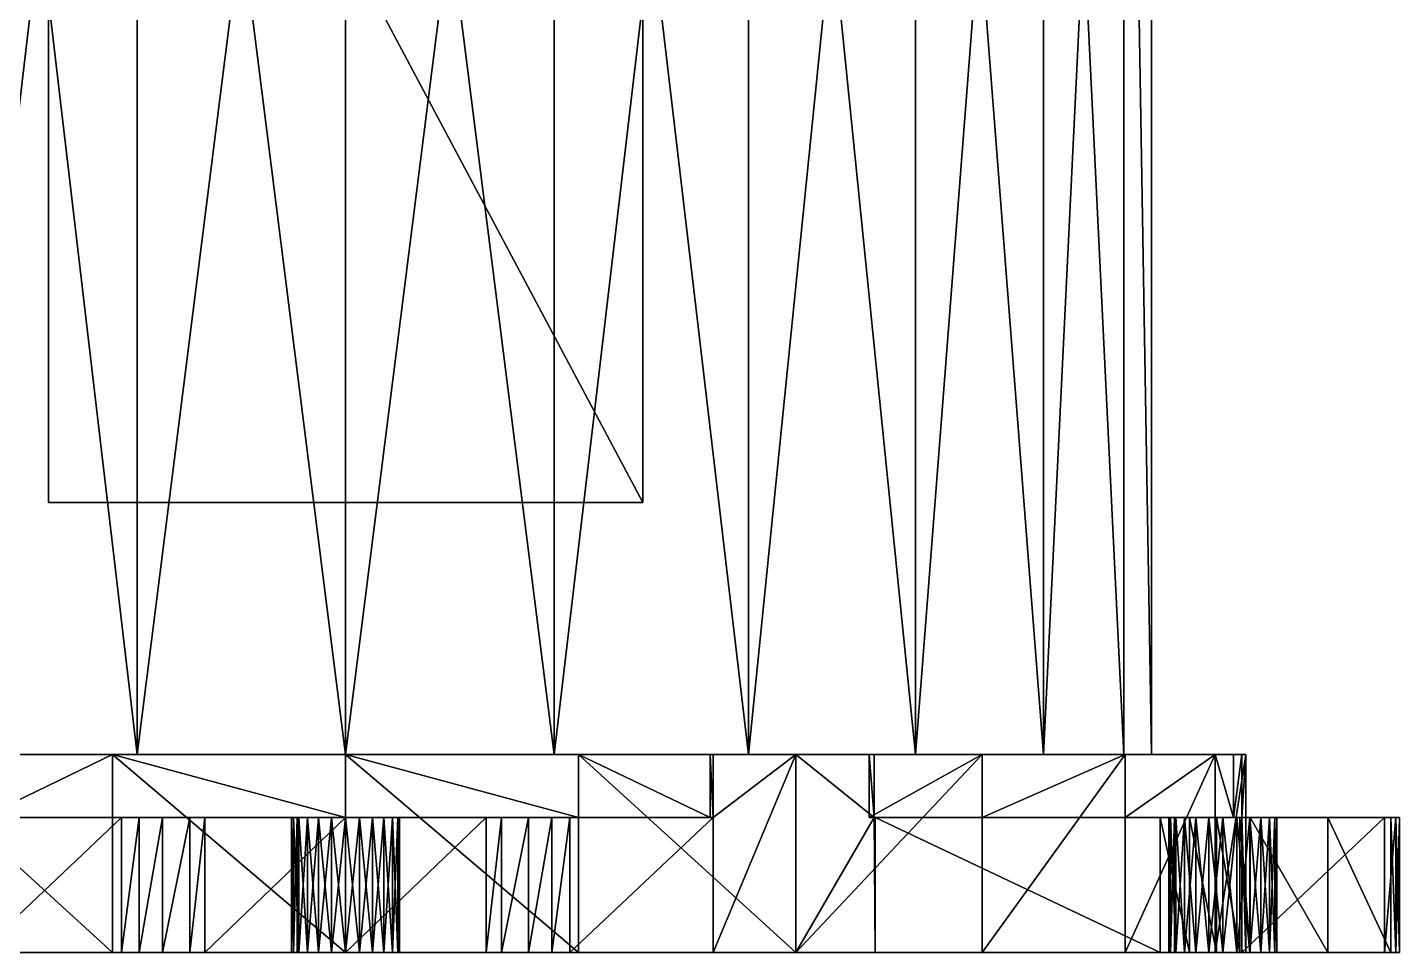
# Model space of a CAD drawing. Header units: metres. Extents: x -0.234 to 0.234, y 0 to 0.411.
# Drawn here: x -0.0707 to 0.2341, y 0 to 0.2055 of the extents above; entities that cross this region are included whole.
import ezdxf

# ---------------------------------------------------------------- set-up
doc = ezdxf.new("R2010")
doc.units = ezdxf.units.M

msp = doc.modelspace()

# ---------------------------------------------------------------- linework, layer by layer
at = {"layer": 'default', "color": 251}
for points in [[(-0.089496, 0.044004, 0.155016), (-0.046332, 0.044004, 0.172896), (-0.046332, 0.411, 0.172896), (-0.089496, 0.044004, 0.155016)], [(-0.089496, 0.044004, 0.155016), (-0.046332, 0.411, 0.172896), (-0.089496, 0.411, 0.155016), (-0.089496, 0.044004, 0.155016)], [(-0.089496, 0.411, -0.155016), (-0.046332, 0.411, -0.172896), (-0.046332, 0.044004, -0.172896), (-0.089496, 0.411, -0.155016)], [(-0.089496, 0.411, -0.155016), (-0.046332, 0.044004, -0.172896), (-0.089496, 0.044004, -0.155016), (-0.089496, 0.411, -0.155016)], [(-0.046332, 0.411, -0.172896), (0, 0.411, -0.179004), (0, 0.044004, -0.179004), (-0.046332, 0.411, -0.172896)], [(-0.046332, 0.411, -0.172896), (0, 0.044004, -0.179004), (-0.046332, 0.044004, -0.172896), (-0.046332, 0.411, -0.172896)], [(-0.046332, 0.044004, 0.172896), (0, 0.044004, 0.179004), (0, 0.411, 0.179004), (-0.046332, 0.044004, 0.172896)], [(-0.046332, 0.044004, 0.172896), (0, 0.411, 0.179004), (-0.046332, 0.411, 0.172896), (-0.046332, 0.044004, 0.172896)], [(0, 0.411, 0.179004), (0, 0.044004, 0.179004), (0.046332, 0.044004, 0.172896), (0, 0.411, 0.179004)], [(0, 0.411, 0.179004), (0.046332, 0.044004, 0.172896), (0.046332, 0.411, 0.172896), (0, 0.411, 0.179004)], [(0, 0.044004, -0.179004), (0, 0.411, -0.179004), (0.046332, 0.411, -0.172896), (0, 0.044004, -0.179004)], [(0, 0.044004, -0.179004), (0.046332, 0.411, -0.172896), (0.046332, 0.044004, -0.172896), (0, 0.044004, -0.179004)], [(0.046332, 0.411, 0.172896), (0.046332, 0.044004, 0.172896), (0.089496, 0.044004, 0.155016), (0.046332, 0.411, 0.172896)], [(0.046332, 0.411, 0.172896), (0.089496, 0.044004, 0.155016), (0.089496, 0.411, 0.155016), (0.046332, 0.411, 0.172896)], [(0.046332, 0.044004, -0.172896), (0.046332, 0.411, -0.172896), (0.089496, 0.411, -0.155016), (0.046332, 0.044004, -0.172896)], [(0.046332, 0.044004, -0.172896), (0.089496, 0.411, -0.155016), (0.089496, 0.044004, -0.155016), (0.046332, 0.044004, -0.172896)], [(0.089496, 0.411, 0.155016), (0.089496, 0.044004, 0.155016), (0.126576, 0.044004, 0.126576), (0.089496, 0.411, 0.155016)], [(0.089496, 0.411, 0.155016), (0.126576, 0.044004, 0.126576), (0.126576, 0.411, 0.126576), (0.089496, 0.411, 0.155016)], [(0.089496, 0.044004, -0.155016), (0.089496, 0.411, -0.155016), (0.126576, 0.411, -0.126576), (0.089496, 0.044004, -0.155016)], [(0.089496, 0.044004, -0.155016), (0.126576, 0.411, -0.126576), (0.126576, 0.044004, -0.126576), (0.089496, 0.044004, -0.155016)], [(0.126576, 0.044004, -0.126576), (0.126576, 0.411, -0.126576), (0.155016, 0.411, -0.089496), (0.126576, 0.044004, -0.126576)], [(0.126576, 0.044004, -0.126576), (0.155016, 0.411, -0.089496), (0.155016, 0.044004, -0.089496), (0.126576, 0.044004, -0.126576)], [(0.126576, 0.411, 0.126576), (0.126576, 0.044004, 0.126576), (0.155016, 0.044004, 0.089496), (0.126576, 0.411, 0.126576)], [(0.126576, 0.411, 0.126576), (0.155016, 0.044004, 0.089496), (0.155016, 0.411, 0.089496), (0.126576, 0.411, 0.126576)], [(0.155016, 0.044004, -0.089496), (0.155016, 0.411, -0.089496), (0.172896, 0.411, -0.046332), (0.155016, 0.044004, -0.089496)], [(0.155016, 0.044004, -0.089496), (0.172896, 0.411, -0.046332), (0.172896, 0.044004, -0.046332), (0.155016, 0.044004, -0.089496)], [(0.155016, 0.411, 0.089496), (0.155016, 0.044004, 0.089496), (0.172896, 0.044004, 0.046332), (0.155016, 0.411, 0.089496)], [(0.155016, 0.411, 0.089496), (0.172896, 0.044004, 0.046332), (0.172896, 0.411, 0.046332), (0.155016, 0.411, 0.089496)], [(0.172896, 0.411, -0.046332), (0.179004, 0.411), (0.179004, 0.044004), (0.172896, 0.411, -0.046332)], [(0.172896, 0.411, -0.046332), (0.179004, 0.044004), (0.172896, 0.044004, -0.046332), (0.172896, 0.411, -0.046332)], [(0.172896, 0.411, 0.046332), (0.172896, 0.044004, 0.046332), (0.179004, 0.044004), (0.172896, 0.411, 0.046332)], [(0.172896, 0.411, 0.046332), (0.179004, 0.044004), (0.179004, 0.411), (0.172896, 0.411, 0.046332)], [(0.066, 0.099996, -0.255996), (-0.066, 0.099996, -0.255996), (-0.066, 0.348, -0.255996), (0.066, 0.099996, -0.255996)], [(0.066, 0.099996, -0.255996), (-0.066, 0.348, -0.255996), (0.066, 0.348, -0.255996), (0.066, 0.099996, -0.255996)], [(-0.066, 0.348, -0.126), (-0.066, 0.099996, -0.126), (0.066, 0.099996, -0.126), (-0.066, 0.348, -0.126)], [(-0.066, 0.348, -0.126), (0.066, 0.099996, -0.126), (0.066, 0.348, -0.126), (-0.066, 0.348, -0.126)], [(-0.066, 0.099996, -0.126), (-0.066, 0.348, -0.126), (-0.066, 0.348, -0.255996), (-0.066, 0.099996, -0.126)], [(-0.066, 0.099996, -0.126), (-0.066, 0.348, -0.255996), (-0.066, 0.099996, -0.255996), (-0.066, 0.099996, -0.126)], [(0.066, 0.099996, -0.126), (0.066, 0.099996, -0.255996), (0.066, 0.348, -0.255996), (0.066, 0.099996, -0.126)], [(0.066, 0.099996, -0.126), (0.066, 0.348, -0.255996), (0.066, 0.348, -0.126), (0.066, 0.099996, -0.126)], [(0.066, 0.099996, -0.126), (-0.066, 0.099996, -0.126), (-0.066, 0.099996, -0.255996), (0.066, 0.099996, -0.126)], [(0.066, 0.099996, -0.126), (-0.066, 0.099996, -0.255996), (0.066, 0.099996, -0.255996), (0.066, 0.099996, -0.126)], [(0.172896, 0.044004, 0.046332), (-0.172896, 0.044004, 0.046332), (-0.179004, 0.044004), (0.172896, 0.044004, 0.046332)], [(0.172896, 0.044004, 0.046332), (-0.179004, 0.044004), (-0.172896, 0.044004, -0.046332), (0.172896, 0.044004, 0.046332)], [(0.172896, 0.044004, 0.046332), (-0.155016, 0.044004, 0.089496), (-0.172896, 0.044004, 0.046332), (0.172896, 0.044004, 0.046332)], [(0.172896, 0.044004, 0.046332), (-0.172896, 0.044004, -0.046332), (-0.155016, 0.044004, -0.089496), (0.172896, 0.044004, 0.046332)], [(0.172896, 0.044004, 0.046332), (-0.126576, 0.044004, 0.126576), (-0.155016, 0.044004, 0.089496), (0.172896, 0.044004, 0.046332)], [(0.172896, 0.044004, 0.046332), (-0.155016, 0.044004, -0.089496), (-0.126576, 0.044004, -0.126576), (0.172896, 0.044004, 0.046332)], [(0.172896, 0.044004, 0.046332), (-0.089496, 0.044004, 0.155016), (-0.126576, 0.044004, 0.126576), (0.172896, 0.044004, 0.046332)], [(0.172896, 0.044004, 0.046332), (-0.126576, 0.044004, -0.126576), (-0.089496, 0.044004, -0.155016), (0.172896, 0.044004, 0.046332)], [(0.172896, 0.044004, 0.046332), (-0.046332, 0.044004, 0.172896), (-0.089496, 0.044004, 0.155016), (0.172896, 0.044004, 0.046332)], [(0.172896, 0.044004, 0.046332), (-0.089496, 0.044004, -0.155016), (-0.046332, 0.044004, -0.172896), (0.172896, 0.044004, 0.046332)], [(0.172896, 0.044004, 0.046332), (0, 0.044004, 0.179004), (-0.046332, 0.044004, 0.172896), (0.172896, 0.044004, 0.046332)], [(0.172896, 0.044004, 0.046332), (-0.046332, 0.044004, -0.172896), (0, 0.044004, -0.179004), (0.172896, 0.044004, 0.046332)], [(0.172896, 0.044004, 0.046332), (0.046332, 0.044004, 0.172896), (0, 0.044004, 0.179004), (0.172896, 0.044004, 0.046332)], [(0.172896, 0.044004, 0.046332), (0, 0.044004, -0.179004), (0.046332, 0.044004, -0.172896), (0.172896, 0.044004, 0.046332)], [(0.172896, 0.044004, 0.046332), (0.089496, 0.044004, 0.155016), (0.046332, 0.044004, 0.172896), (0.172896, 0.044004, 0.046332)], [(0.172896, 0.044004, 0.046332), (0.046332, 0.044004, -0.172896), (0.089496, 0.044004, -0.155016), (0.172896, 0.044004, 0.046332)], [(0.172896, 0.044004, 0.046332), (0.126576, 0.044004, 0.126576), (0.089496, 0.044004, 0.155016), (0.172896, 0.044004, 0.046332)], [(0.172896, 0.044004, 0.046332), (0.089496, 0.044004, -0.155016), (0.126576, 0.044004, -0.126576), (0.172896, 0.044004, 0.046332)], [(0.172896, 0.044004, 0.046332), (0.155016, 0.044004, 0.089496), (0.126576, 0.044004, 0.126576), (0.172896, 0.044004, 0.046332)], [(0.172896, 0.044004, 0.046332), (0.126576, 0.044004, -0.126576), (0.155016, 0.044004, -0.089496), (0.172896, 0.044004, 0.046332)], [(0.172896, 0.044004, 0.046332), (0.155016, 0.044004, -0.089496), (0.172896, 0.044004, -0.046332), (0.172896, 0.044004, 0.046332)], [(0.172896, 0.044004, 0.046332), (0.172896, 0.044004, -0.046332), (0.179004, 0.044004), (0.172896, 0.044004, 0.046332)]]:
    msp.add_3dface(points, dxfattribs=at)
at = {"layer": 'default', "color": 30}
for points in [[(0.19728, 0.044004, -0.020688), (-0.099996, 0.044004, -0.173208), (-0.117648, 0.044004, -0.162), (0.19728, 0.044004, -0.020688)], [(0.19728, 0.044004, -0.020688), (-0.117648, 0.044004, -0.162), (-0.116556, 0.044004, -0.1605), (0.19728, 0.044004, -0.020688)], [(0.19728, 0.044004, -0.020688), (-0.116556, 0.044004, -0.1605), (-0.080724, 0.044004, 0.181188), (0.19728, 0.044004, -0.020688)], [(-0.099996, 0.044004, -0.173208), (-0.051768, 0.044004, -0.193188), (-0.051768, 0, -0.193188), (-0.099996, 0.044004, -0.173208)], [(-0.099996, 0.044004, -0.173208), (-0.051768, 0, -0.193188), (-0.099996, 0, -0.173208), (-0.099996, 0.044004, -0.173208)], [(0.19728, 0.044004, -0.020688), (-0.051768, 0.044004, -0.193188), (-0.099996, 0.044004, -0.173208), (0.19728, 0.044004, -0.020688)], [(-0.051768, 0.044004, 0.193188), (-0.080724, 0.044004, 0.181188), (-0.080724, 0.03, 0.181188), (-0.051768, 0.044004, 0.193188)], [(-0.051768, 0.044004, 0.193188), (-0.080724, 0.03, 0.181188), (-0.051768, 0.03, 0.193188), (-0.051768, 0.044004, 0.193188)], [(-0.080724, 0.044004, 0.181188), (-0.051768, 0.044004, 0.193188), (0, 0.044004, 0.200004), (-0.080724, 0.044004, 0.181188)], [(-0.080724, 0.044004, 0.181188), (0, 0.044004, 0.200004), (0.051768, 0.044004, 0.193188), (-0.080724, 0.044004, 0.181188)], [(-0.080724, 0.044004, 0.181188), (0.051768, 0.044004, 0.193188), (0.080988, 0.044004, 0.18108), (-0.080724, 0.044004, 0.181188)], [(-0.080724, 0.044004, 0.181188), (0.080988, 0.044004, 0.18108), (0.14142, 0.044004, 0.14142), (-0.080724, 0.044004, 0.181188)], [(-0.080724, 0.044004, 0.181188), (0.14142, 0.044004, 0.14142), (0.173208, 0.044004, 0.099996), (-0.080724, 0.044004, 0.181188)], [(-0.080724, 0.044004, 0.181188), (0.173208, 0.044004, 0.099996), (0.193188, 0.044004, 0.051768), (-0.080724, 0.044004, 0.181188)], [(-0.080724, 0.044004, 0.181188), (0.193188, 0.044004, 0.051768), (0.200004, 0.044004), (-0.080724, 0.044004, 0.181188)], [(-0.080724, 0.044004, 0.181188), (0.200004, 0.044004), (0.199116, 0.044004, -0.02088), (-0.080724, 0.044004, 0.181188)], [(-0.080724, 0.044004, 0.181188), (0.199116, 0.044004, -0.02088), (0.19728, 0.044004, -0.020688), (-0.080724, 0.044004, 0.181188)], [(-0.051768, 0.044004, -0.193188), (0, 0.044004, -0.200004), (0, 0, -0.200004), (-0.051768, 0.044004, -0.193188)], [(-0.051768, 0.044004, -0.193188), (0, 0, -0.200004), (-0.051768, 0, -0.193188), (-0.051768, 0.044004, -0.193188)], [(0, 0.03, 0.200004), (0, 0.044004, 0.200004), (-0.051768, 0.044004, 0.193188), (0, 0.03, 0.200004)], [(0, 0.03, 0.200004), (-0.051768, 0.044004, 0.193188), (-0.051768, 0.03, 0.193188), (0, 0.03, 0.200004)], [(0.19728, 0.044004, -0.020688), (0, 0.044004, -0.200004), (-0.051768, 0.044004, -0.193188), (0.19728, 0.044004, -0.020688)], [(0, 0.044004, -0.200004), (0.051768, 0.044004, -0.193188), (0.051768, 0, -0.193188), (0, 0.044004, -0.200004)], [(0, 0.044004, -0.200004), (0.051768, 0, -0.193188), (0, 0, -0.200004), (0, 0.044004, -0.200004)], [(0.051768, 0.03, 0.193188), (0.051768, 0.044004, 0.193188), (0, 0.044004, 0.200004), (0.051768, 0.03, 0.193188)], [(0.051768, 0.03, 0.193188), (0, 0.044004, 0.200004), (0, 0.03, 0.200004), (0.051768, 0.03, 0.193188)], [(0.19728, 0.044004, -0.020688), (0.051768, 0.044004, -0.193188), (0, 0.044004, -0.200004), (0.19728, 0.044004, -0.020688)], [(0.051768, 0.044004, -0.193188), (0.099996, 0.044004, -0.173208), (0.099996, 0, -0.173208), (0.051768, 0.044004, -0.193188)], [(0.051768, 0.044004, -0.193188), (0.099996, 0, -0.173208), (0.051768, 0, -0.193188), (0.051768, 0.044004, -0.193188)], [(0.080988, 0.03, 0.18108), (0.080988, 0.044004, 0.18108), (0.051768, 0.044004, 0.193188), (0.080988, 0.03, 0.18108)], [(0.080988, 0.03, 0.18108), (0.051768, 0.044004, 0.193188), (0.051768, 0.03, 0.193188), (0.080988, 0.03, 0.18108)], [(0.116328, 0.044004, -0.16068), (0.099996, 0.044004, -0.173208), (0.051768, 0.044004, -0.193188), (0.116328, 0.044004, -0.16068)], [(0.19728, 0.044004, -0.020688), (0.116328, 0.044004, -0.16068), (0.051768, 0.044004, -0.193188), (0.19728, 0.044004, -0.020688)], [(0.081648, 0.03, 0.182568), (0.081648, 0.044004, 0.182568), (0.080988, 0.044004, 0.18108), (0.081648, 0.03, 0.182568)], [(0.081648, 0.03, 0.182568), (0.080988, 0.044004, 0.18108), (0.080988, 0.03, 0.18108), (0.081648, 0.03, 0.182568)], [(0.080988, 0.044004, 0.18108), (0.081648, 0.044004, 0.182568), (0.099996, 0.044004, 0.173208), (0.080988, 0.044004, 0.18108)], [(0.080988, 0.044004, 0.18108), (0.099996, 0.044004, 0.173208), (0.14142, 0.044004, 0.14142), (0.080988, 0.044004, 0.18108)], [(0.099996, 0.044004, 0.173208), (0.081648, 0.044004, 0.182568), (0.081648, 0.03, 0.182568), (0.099996, 0.044004, 0.173208)], [(0.099996, 0.044004, 0.173208), (0.081648, 0.03, 0.182568), (0.081648, 0, 0.182568), (0.099996, 0.044004, 0.173208)], [(0.099996, 0.044004, 0.173208), (0.081648, 0, 0.182568), (0.099996, 0, 0.173208), (0.099996, 0.044004, 0.173208)], [(0.099996, 0.044004, -0.173208), (0.117396, 0.044004, -0.162156), (0.117396, 0.03, -0.162156), (0.099996, 0.044004, -0.173208)], [(0.099996, 0, -0.173208), (0.099996, 0.044004, -0.173208), (0.117396, 0.03, -0.162156), (0.099996, 0, -0.173208)], [(0.14142, 0.044004, 0.14142), (0.099996, 0.044004, 0.173208), (0.099996, 0, 0.173208), (0.14142, 0.044004, 0.14142)], [(0.14142, 0.044004, 0.14142), (0.099996, 0, 0.173208), (0.14142, 0, 0.14142), (0.14142, 0.044004, 0.14142)], [(0.116328, 0.044004, -0.16068), (0.117396, 0.044004, -0.162156), (0.099996, 0.044004, -0.173208), (0.116328, 0.044004, -0.16068)], [(0.116328, 0.03, -0.16068), (0.116328, 0.044004, -0.16068), (0.14142, 0.044004, -0.14142), (0.116328, 0.03, -0.16068)], [(0.116328, 0.03, -0.16068), (0.14142, 0.044004, -0.14142), (0.14142, 0.03, -0.14142), (0.116328, 0.03, -0.16068)], [(0.117396, 0.03, -0.162156), (0.117396, 0.044004, -0.162156), (0.116328, 0.044004, -0.16068), (0.117396, 0.03, -0.162156)], [(0.117396, 0.03, -0.162156), (0.116328, 0.044004, -0.16068), (0.116328, 0.03, -0.16068), (0.117396, 0.03, -0.162156)], [(0.19728, 0.044004, -0.020688), (0.14142, 0.044004, -0.14142), (0.116328, 0.044004, -0.16068), (0.19728, 0.044004, -0.020688)], [(0.173208, 0.044004, 0.099996), (0.14142, 0.044004, 0.14142), (0.14142, 0, 0.14142), (0.173208, 0.044004, 0.099996)], [(0.173208, 0.044004, 0.099996), (0.14142, 0, 0.14142), (0.173208, 0, 0.099996), (0.173208, 0.044004, 0.099996)], [(0.14142, 0.03, -0.14142), (0.14142, 0.044004, -0.14142), (0.173208, 0.044004, -0.099996), (0.14142, 0.03, -0.14142)], [(0.14142, 0.03, -0.14142), (0.173208, 0.044004, -0.099996), (0.173208, 0.03, -0.099996), (0.14142, 0.03, -0.14142)], [(0.19728, 0.044004, -0.020688), (0.173208, 0.044004, -0.099996), (0.14142, 0.044004, -0.14142), (0.19728, 0.044004, -0.020688)], [(0.193188, 0.044004, 0.051768), (0.173208, 0.044004, 0.099996), (0.173208, 0, 0.099996), (0.193188, 0.044004, 0.051768)], [(0.193188, 0.044004, 0.051768), (0.173208, 0, 0.099996), (0.193188, 0, 0.051768), (0.193188, 0.044004, 0.051768)], [(0.173208, 0.03, -0.099996), (0.173208, 0.044004, -0.099996), (0.193188, 0.044004, -0.051768), (0.173208, 0.03, -0.099996)], [(0.173208, 0.03, -0.099996), (0.193188, 0.044004, -0.051768), (0.193188, 0.03, -0.051768), (0.173208, 0.03, -0.099996)], [(0.19728, 0.044004, -0.020688), (0.193188, 0.044004, -0.051768), (0.173208, 0.044004, -0.099996), (0.19728, 0.044004, -0.020688)], [(0.200004, 0.044004), (0.193188, 0.044004, 0.051768), (0.193188, 0, 0.051768), (0.200004, 0.044004)], [(0.200004, 0.044004), (0.193188, 0, 0.051768), (0.200004, 0), (0.200004, 0.044004)], [(0.193188, 0.044004, -0.051768), (0.19728, 0.044004, -0.020688), (0.19728, 0.03, -0.020688), (0.193188, 0.044004, -0.051768)], [(0.193188, 0.044004, -0.051768), (0.19728, 0.03, -0.020688), (0.193188, 0.03, -0.051768), (0.193188, 0.044004, -0.051768)], [(0.199116, 0.044004, -0.02088), (0.199116, 0.03, -0.02088), (0.19728, 0.03, -0.020688), (0.199116, 0.044004, -0.02088)], [(0.199116, 0.044004, -0.02088), (0.19728, 0.03, -0.020688), (0.19728, 0.044004, -0.020688), (0.199116, 0.044004, -0.02088)], [(0.199116, 0.03, -0.02088), (0.199116, 0.044004, -0.02088), (0.200004, 0.044004), (0.199116, 0.03, -0.02088)], [(0.199116, 0.03, -0.02088), (0.200004, 0.044004), (0.200004, 0), (0.199116, 0.03, -0.02088)], [(-0.0498, 0.03, 0.237744), (-0.08148, 0.03, 0.18288), (-0.08148, 0, 0.18288), (-0.0498, 0.03, 0.237744)], [(-0.0498, 0.03, 0.237744), (-0.08148, 0, 0.18288), (-0.0498, 0, 0.237744), (-0.0498, 0.03, 0.237744)], [(-0.051768, 0.03, 0.193188), (-0.080724, 0.03, 0.181188), (-0.08148, 0.03, 0.18288), (-0.051768, 0.03, 0.193188)], [(-0.051768, 0.03, 0.193188), (-0.08148, 0.03, 0.18288), (-0.0498, 0.03, 0.237744), (-0.051768, 0.03, 0.193188)], [(0, 0.03, 0.200004), (-0.051768, 0.03, 0.193188), (-0.0498, 0.03, 0.237744), (0, 0.03, 0.200004)], [(-0.045828, 0.03, 0.242928), (-0.0498, 0.03, 0.237744), (-0.0498, 0, 0.237744), (-0.045828, 0.03, 0.242928)], [(-0.045828, 0.03, 0.242928), (-0.0498, 0, 0.237744), (-0.045828, 0, 0.242928), (-0.045828, 0.03, 0.242928)], [(-0.0498, 0.03, 0.237744), (-0.045828, 0.03, 0.242928), (-0.040644, 0.03, 0.2469), (-0.0498, 0.03, 0.237744)], [(-0.0498, 0.03, 0.237744), (-0.040644, 0.03, 0.2469), (-0.03462, 0.03, 0.249396), (-0.0498, 0.03, 0.237744)], [(-0.0498, 0.03, 0.237744), (-0.03462, 0.03, 0.249396), (-0.031248, 0.03, 0.250056), (-0.0498, 0.03, 0.237744)], [(-0.0498, 0.03, 0.237744), (-0.031248, 0.03, 0.250056), (0, 0.03, 0.252), (-0.0498, 0.03, 0.237744)], [(-0.0498, 0.03, 0.237744), (0, 0.03, 0.252), (0.031248, 0.03, 0.250056), (-0.0498, 0.03, 0.237744)], [(-0.0498, 0.03, 0.237744), (0.031248, 0.03, 0.250056), (0.03462, 0.03, 0.249396), (-0.0498, 0.03, 0.237744)], [(-0.0498, 0.03, 0.237744), (0.03462, 0.03, 0.249396), (0.040644, 0.03, 0.2469), (-0.0498, 0.03, 0.237744)], [(-0.0498, 0.03, 0.237744), (0.040644, 0.03, 0.2469), (0.045828, 0.03, 0.242928), (-0.0498, 0.03, 0.237744)], [(-0.0498, 0.03, 0.237744), (0.045828, 0.03, 0.242928), (0.0498, 0.03, 0.237744), (-0.0498, 0.03, 0.237744)], [(-0.0498, 0.03, 0.237744), (0.0498, 0.03, 0.237744), (0.081648, 0.03, 0.182568), (-0.0498, 0.03, 0.237744)], [(-0.0498, 0.03, 0.237744), (0.081648, 0.03, 0.182568), (0.080988, 0.03, 0.18108), (-0.0498, 0.03, 0.237744)], [(-0.0498, 0.03, 0.237744), (0.080988, 0.03, 0.18108), (0.051768, 0.03, 0.193188), (-0.0498, 0.03, 0.237744)], [(0.051768, 0.03, 0.193188), (0, 0.03, 0.200004), (-0.0498, 0.03, 0.237744), (0.051768, 0.03, 0.193188)], [(-0.040644, 0.03, 0.2469), (-0.045828, 0.03, 0.242928), (-0.045828, 0, 0.242928), (-0.040644, 0.03, 0.2469)], [(-0.040644, 0.03, 0.2469), (-0.045828, 0, 0.242928), (-0.040644, 0, 0.2469), (-0.040644, 0.03, 0.2469)], [(-0.03462, 0.03, 0.249396), (-0.040644, 0.03, 0.2469), (-0.040644, 0, 0.2469), (-0.03462, 0.03, 0.249396)], [(-0.03462, 0.03, 0.249396), (-0.040644, 0, 0.2469), (-0.03462, 0, 0.249396), (-0.03462, 0.03, 0.249396)], [(-0.031248, 0.03, 0.250056), (-0.03462, 0.03, 0.249396), (-0.03462, 0, 0.249396), (-0.031248, 0.03, 0.250056)], [(-0.031248, 0.03, 0.250056), (-0.03462, 0, 0.249396), (-0.031248, 0, 0.250056), (-0.031248, 0.03, 0.250056)], [(0, 0.03, 0.252), (-0.031248, 0.03, 0.250056), (-0.031248, 0, 0.250056), (0, 0.03, 0.252)], [(0, 0.03, 0.252), (-0.031248, 0, 0.250056), (0, 0, 0.252), (0, 0.03, 0.252)], [(-0.012, 0, 0.225), (-0.012, 0.03, 0.225), (-0.011592, 0.03, 0.221892), (-0.012, 0, 0.225)], [(-0.012, 0, 0.225), (-0.011592, 0.03, 0.221892), (-0.011592, 0, 0.221892), (-0.012, 0, 0.225)], [(-0.011592, 0, 0.228108), (-0.011592, 0.03, 0.228108), (-0.012, 0.03, 0.225), (-0.011592, 0, 0.228108)], [(-0.011592, 0, 0.228108), (-0.012, 0.03, 0.225), (-0.012, 0, 0.225), (-0.011592, 0, 0.228108)], [(0.011592, 0.03, 0.228108), (-0.011592, 0.03, 0.221892), (-0.012, 0.03, 0.225), (0.011592, 0.03, 0.228108)], [(0.011592, 0.03, 0.228108), (-0.012, 0.03, 0.225), (-0.011592, 0.03, 0.228108), (0.011592, 0.03, 0.228108)], [(-0.011592, 0, 0.221892), (-0.011592, 0.03, 0.221892), (-0.010728, 0.03, 0.219636), (-0.011592, 0, 0.221892)], [(-0.011592, 0, 0.221892), (-0.010728, 0.03, 0.219636), (-0.010728, 0, 0.219636), (-0.011592, 0, 0.221892)], [(-0.010392, 0, 0.231), (-0.010392, 0.03, 0.231), (-0.011592, 0.03, 0.228108), (-0.010392, 0, 0.231)], [(-0.010392, 0, 0.231), (-0.011592, 0.03, 0.228108), (-0.011592, 0, 0.228108), (-0.010392, 0, 0.231)], [(0.011592, 0.03, 0.228108), (-0.010728, 0.03, 0.219636), (-0.011592, 0.03, 0.221892), (0.011592, 0.03, 0.228108)], [(0.011592, 0.03, 0.228108), (-0.011592, 0.03, 0.228108), (-0.010392, 0.03, 0.231), (0.011592, 0.03, 0.228108)], [(-0.010728, 0, 0.219636), (-0.010728, 0.03, 0.219636), (-0.010392, 0.03, 0.219), (-0.010728, 0, 0.219636)], [(-0.010728, 0, 0.219636), (-0.010392, 0.03, 0.219), (-0.010392, 0, 0.219), (-0.010728, 0, 0.219636)], [(0.011592, 0.03, 0.228108), (-0.010392, 0.03, 0.219), (-0.010728, 0.03, 0.219636), (0.011592, 0.03, 0.228108)], [(-0.010392, 0, 0.219), (-0.010392, 0.03, 0.219), (-0.008484, 0.03, 0.216516), (-0.010392, 0, 0.219)], [(-0.010392, 0, 0.219), (-0.008484, 0.03, 0.216516), (-0.008484, 0, 0.216516), (-0.010392, 0, 0.219)], [(-0.008484, 0, 0.233484), (-0.008484, 0.03, 0.233484), (-0.010392, 0.03, 0.231), (-0.008484, 0, 0.233484)], [(-0.008484, 0, 0.233484), (-0.010392, 0.03, 0.231), (-0.010392, 0, 0.231), (-0.008484, 0, 0.233484)], [(0.011592, 0.03, 0.228108), (-0.008484, 0.03, 0.216516), (-0.010392, 0.03, 0.219), (0.011592, 0.03, 0.228108)], [(0.011592, 0.03, 0.228108), (-0.010392, 0.03, 0.231), (-0.008484, 0.03, 0.233484), (0.011592, 0.03, 0.228108)], [(-0.008484, 0, 0.216516), (-0.008484, 0.03, 0.216516), (-0.006, 0.03, 0.214608), (-0.008484, 0, 0.216516)], [(-0.008484, 0, 0.216516), (-0.006, 0.03, 0.214608), (-0.006, 0, 0.214608), (-0.008484, 0, 0.216516)], [(-0.006, 0, 0.235392), (-0.006, 0.03, 0.235392), (-0.008484, 0.03, 0.233484), (-0.006, 0, 0.235392)], [(-0.006, 0, 0.235392), (-0.008484, 0.03, 0.233484), (-0.008484, 0, 0.233484), (-0.006, 0, 0.235392)], [(0.011592, 0.03, 0.228108), (-0.006, 0.03, 0.214608), (-0.008484, 0.03, 0.216516), (0.011592, 0.03, 0.228108)], [(0.011592, 0.03, 0.228108), (-0.008484, 0.03, 0.233484), (-0.006, 0.03, 0.235392), (0.011592, 0.03, 0.228108)], [(-0.006, 0, 0.214608), (-0.006, 0.03, 0.214608), (-0.003108, 0.03, 0.213408), (-0.006, 0, 0.214608)], [(-0.006, 0, 0.214608), (-0.003108, 0.03, 0.213408), (-0.003108, 0, 0.213408), (-0.006, 0, 0.214608)], [(-0.003108, 0, 0.236592), (-0.003108, 0.03, 0.236592), (-0.006, 0.03, 0.235392), (-0.003108, 0, 0.236592)], [(-0.003108, 0, 0.236592), (-0.006, 0.03, 0.235392), (-0.006, 0, 0.235392), (-0.003108, 0, 0.236592)], [(0.011592, 0.03, 0.228108), (-0.003108, 0.03, 0.213408), (-0.006, 0.03, 0.214608), (0.011592, 0.03, 0.228108)], [(0.011592, 0.03, 0.228108), (-0.006, 0.03, 0.235392), (-0.003108, 0.03, 0.236592), (0.011592, 0.03, 0.228108)], [(-0.003108, 0, 0.213408), (-0.003108, 0.03, 0.213408), (0, 0.03, 0.213), (-0.003108, 0, 0.213408)], [(-0.003108, 0, 0.213408), (0, 0.03, 0.213), (0, 0, 0.213), (-0.003108, 0, 0.213408)], [(0, 0, 0.237), (0, 0.03, 0.237), (-0.003108, 0.03, 0.236592), (0, 0, 0.237)], [(0, 0, 0.237), (-0.003108, 0.03, 0.236592), (-0.003108, 0, 0.236592), (0, 0, 0.237)], [(0.011592, 0.03, 0.228108), (0, 0.03, 0.213), (-0.003108, 0.03, 0.213408), (0.011592, 0.03, 0.228108)], [(0.011592, 0.03, 0.228108), (-0.003108, 0.03, 0.236592), (0, 0.03, 0.237), (0.011592, 0.03, 0.228108)], [(0.031248, 0.03, 0.250056), (0, 0.03, 0.252), (0, 0, 0.252), (0.031248, 0.03, 0.250056)], [(0.031248, 0.03, 0.250056), (0, 0, 0.252), (0.031248, 0, 0.250056), (0.031248, 0.03, 0.250056)], [(0, 0, 0.213), (0, 0.03, 0.213), (0.003108, 0.03, 0.213408), (0, 0, 0.213)], [(0, 0, 0.213), (0.003108, 0.03, 0.213408), (0.003108, 0, 0.213408), (0, 0, 0.213)], [(0.003108, 0, 0.236592), (0.003108, 0.03, 0.236592), (0, 0.03, 0.237), (0.003108, 0, 0.236592)], [(0.003108, 0, 0.236592), (0, 0.03, 0.237), (0, 0, 0.237), (0.003108, 0, 0.236592)], [(0.011592, 0.03, 0.228108), (0.003108, 0.03, 0.213408), (0, 0.03, 0.213), (0.011592, 0.03, 0.228108)], [(0.011592, 0.03, 0.228108), (0, 0.03, 0.237), (0.003108, 0.03, 0.236592), (0.011592, 0.03, 0.228108)], [(0.003108, 0, 0.213408), (0.003108, 0.03, 0.213408), (0.006, 0.03, 0.214608), (0.003108, 0, 0.213408)], [(0.003108, 0, 0.213408), (0.006, 0.03, 0.214608), (0.006, 0, 0.214608), (0.003108, 0, 0.213408)], [(0.006, 0, 0.235392), (0.006, 0.03, 0.235392), (0.003108, 0.03, 0.236592), (0.006, 0, 0.235392)], [(0.006, 0, 0.235392), (0.003108, 0.03, 0.236592), (0.003108, 0, 0.236592), (0.006, 0, 0.235392)], [(0.011592, 0.03, 0.228108), (0.006, 0.03, 0.214608), (0.003108, 0.03, 0.213408), (0.011592, 0.03, 0.228108)], [(0.011592, 0.03, 0.228108), (0.003108, 0.03, 0.236592), (0.006, 0.03, 0.235392), (0.011592, 0.03, 0.228108)], [(0.006, 0, 0.214608), (0.006, 0.03, 0.214608), (0.008484, 0.03, 0.216516), (0.006, 0, 0.214608)], [(0.006, 0, 0.214608), (0.008484, 0.03, 0.216516), (0.008484, 0, 0.216516), (0.006, 0, 0.214608)], [(0.008484, 0, 0.233484), (0.008484, 0.03, 0.233484), (0.006, 0.03, 0.235392), (0.008484, 0, 0.233484)], [(0.008484, 0, 0.233484), (0.006, 0.03, 0.235392), (0.006, 0, 0.235392), (0.008484, 0, 0.233484)], [(0.011592, 0.03, 0.228108), (0.008484, 0.03, 0.216516), (0.006, 0.03, 0.214608), (0.011592, 0.03, 0.228108)], [(0.011592, 0.03, 0.228108), (0.006, 0.03, 0.235392), (0.008484, 0.03, 0.233484), (0.011592, 0.03, 0.228108)], [(0.008484, 0, 0.216516), (0.008484, 0.03, 0.216516), (0.010392, 0.03, 0.219), (0.008484, 0, 0.216516)], [(0.008484, 0, 0.216516), (0.010392, 0.03, 0.219), (0.010392, 0, 0.219), (0.008484, 0, 0.216516)], [(0.010392, 0, 0.231), (0.010392, 0.03, 0.231), (0.008484, 0.03, 0.233484), (0.010392, 0, 0.231)], [(0.010392, 0, 0.231), (0.008484, 0.03, 0.233484), (0.008484, 0, 0.233484), (0.010392, 0, 0.231)], [(0.011592, 0.03, 0.228108), (0.010392, 0.03, 0.219), (0.008484, 0.03, 0.216516), (0.011592, 0.03, 0.228108)], [(0.011592, 0.03, 0.228108), (0.008484, 0.03, 0.233484), (0.010392, 0.03, 0.231), (0.011592, 0.03, 0.228108)], [(0.010392, 0, 0.219), (0.010392, 0.03, 0.219), (0.011592, 0.03, 0.221892), (0.010392, 0, 0.219)], [(0.010392, 0, 0.219), (0.011592, 0.03, 0.221892), (0.011592, 0, 0.221892), (0.010392, 0, 0.219)], [(0.011592, 0, 0.228108), (0.011592, 0.03, 0.228108), (0.010392, 0.03, 0.231), (0.011592, 0, 0.228108)], [(0.011592, 0, 0.228108), (0.010392, 0.03, 0.231), (0.010392, 0, 0.231), (0.011592, 0, 0.228108)], [(0.011592, 0.03, 0.228108), (0.011592, 0.03, 0.221892), (0.010392, 0.03, 0.219), (0.011592, 0.03, 0.228108)], [(0.011592, 0, 0.221892), (0.011592, 0.03, 0.221892), (0.012, 0.03, 0.225), (0.011592, 0, 0.221892)], [(0.011592, 0, 0.221892), (0.012, 0.03, 0.225), (0.012, 0, 0.225), (0.011592, 0, 0.221892)], [(0.012, 0, 0.225), (0.012, 0.03, 0.225), (0.011592, 0.03, 0.228108), (0.012, 0, 0.225)], [(0.012, 0, 0.225), (0.011592, 0.03, 0.228108), (0.011592, 0, 0.228108), (0.012, 0, 0.225)], [(0.011592, 0.03, 0.228108), (0.012, 0.03, 0.225), (0.011592, 0.03, 0.221892), (0.011592, 0.03, 0.228108)], [(0.03462, 0.03, 0.249396), (0.031248, 0.03, 0.250056), (0.031248, 0, 0.250056), (0.03462, 0.03, 0.249396)], [(0.03462, 0.03, 0.249396), (0.031248, 0, 0.250056), (0.03462, 0, 0.249396), (0.03462, 0.03, 0.249396)], [(0.040644, 0.03, 0.2469), (0.03462, 0.03, 0.249396), (0.03462, 0, 0.249396), (0.040644, 0.03, 0.2469)], [(0.040644, 0.03, 0.2469), (0.03462, 0, 0.249396), (0.040644, 0, 0.2469), (0.040644, 0.03, 0.2469)], [(0.045828, 0.03, 0.242928), (0.040644, 0.03, 0.2469), (0.040644, 0, 0.2469), (0.045828, 0.03, 0.242928)], [(0.045828, 0.03, 0.242928), (0.040644, 0, 0.2469), (0.045828, 0, 0.242928), (0.045828, 0.03, 0.242928)], [(0.0498, 0.03, 0.237744), (0.045828, 0.03, 0.242928), (0.045828, 0, 0.242928), (0.0498, 0.03, 0.237744)], [(0.0498, 0.03, 0.237744), (0.045828, 0, 0.242928), (0.0498, 0, 0.237744), (0.0498, 0.03, 0.237744)], [(0.081648, 0.03, 0.182568), (0.0498, 0.03, 0.237744), (0.0498, 0, 0.237744), (0.081648, 0.03, 0.182568)], [(0.081648, 0.03, 0.182568), (0.0498, 0, 0.237744), (0.081648, 0, 0.182568), (0.081648, 0.03, 0.182568)], [(0.117648, 0, -0.162), (0.099996, 0, -0.173208), (0.117396, 0.03, -0.162156), (0.117648, 0, -0.162)], [(0.117648, 0.03, -0.162), (0.117396, 0.03, -0.162156), (0.116328, 0.03, -0.16068), (0.117648, 0.03, -0.162)], [(0.230796, 0.03, -0.075744), (0.117648, 0.03, -0.162), (0.116328, 0.03, -0.16068), (0.230796, 0.03, -0.075744)], [(0.230796, 0.03, -0.075744), (0.116328, 0.03, -0.16068), (0.14142, 0.03, -0.14142), (0.230796, 0.03, -0.075744)], [(0.117396, 0.03, -0.162156), (0.117648, 0.03, -0.162), (0.117648, 0, -0.162), (0.117396, 0.03, -0.162156)], [(0.117648, 0.03, -0.162), (0.180996, 0.03, -0.162), (0.180996, 0, -0.162), (0.117648, 0.03, -0.162)], [(0.117648, 0.03, -0.162), (0.180996, 0, -0.162), (0.117648, 0, -0.162), (0.117648, 0.03, -0.162)], [(0.230796, 0.03, -0.075744), (0.180996, 0.03, -0.162), (0.117648, 0.03, -0.162), (0.230796, 0.03, -0.075744)], [(0.14142, 0.03, -0.14142), (0.173208, 0.03, -0.099996), (0.230796, 0.03, -0.075744), (0.14142, 0.03, -0.14142)], [(0.173208, 0.03, -0.099996), (0.193188, 0.03, -0.051768), (0.230796, 0.03, -0.075744), (0.173208, 0.03, -0.099996)], [(0.180996, 0.03, -0.162), (0.187464, 0.03, -0.161148), (0.187464, 0, -0.161148), (0.180996, 0.03, -0.162)], [(0.180996, 0.03, -0.162), (0.187464, 0, -0.161148), (0.180996, 0, -0.162), (0.180996, 0.03, -0.162)], [(0.230796, 0.03, -0.075744), (0.187464, 0.03, -0.161148), (0.180996, 0.03, -0.162), (0.230796, 0.03, -0.075744)], [(0.182856, 0, -0.1125), (0.182856, 0.03, -0.1125), (0.183264, 0.03, -0.115608), (0.182856, 0, -0.1125)], [(0.182856, 0, -0.1125), (0.183264, 0.03, -0.115608), (0.183264, 0, -0.115608), (0.182856, 0, -0.1125)], [(0.183264, 0, -0.109392), (0.183264, 0.03, -0.109392), (0.182856, 0.03, -0.1125), (0.183264, 0, -0.109392)], [(0.183264, 0, -0.109392), (0.182856, 0.03, -0.1125), (0.182856, 0, -0.1125), (0.183264, 0, -0.109392)], [(0.206448, 0.03, -0.109392), (0.183264, 0.03, -0.115608), (0.182856, 0.03, -0.1125), (0.206448, 0.03, -0.109392)], [(0.206448, 0.03, -0.109392), (0.182856, 0.03, -0.1125), (0.183264, 0.03, -0.109392), (0.206448, 0.03, -0.109392)], [(0.183264, 0, -0.115608), (0.183264, 0.03, -0.115608), (0.184128, 0.03, -0.117864), (0.183264, 0, -0.115608)], [(0.183264, 0, -0.115608), (0.184128, 0.03, -0.117864), (0.184128, 0, -0.117864), (0.183264, 0, -0.115608)], [(0.184464, 0, -0.1065), (0.184464, 0.03, -0.1065), (0.183264, 0.03, -0.109392), (0.184464, 0, -0.1065)], [(0.184464, 0, -0.1065), (0.183264, 0.03, -0.109392), (0.183264, 0, -0.109392), (0.184464, 0, -0.1065)], [(0.206448, 0.03, -0.109392), (0.184128, 0.03, -0.117864), (0.183264, 0.03, -0.115608), (0.206448, 0.03, -0.109392)], [(0.206448, 0.03, -0.109392), (0.183264, 0.03, -0.109392), (0.184464, 0.03, -0.1065), (0.206448, 0.03, -0.109392)], [(0.184128, 0, -0.117864), (0.184128, 0.03, -0.117864), (0.184464, 0.03, -0.1185), (0.184128, 0, -0.117864)], [(0.184128, 0, -0.117864), (0.184464, 0.03, -0.1185), (0.184464, 0, -0.1185), (0.184128, 0, -0.117864)], [(0.206448, 0.03, -0.109392), (0.184464, 0.03, -0.1185), (0.184128, 0.03, -0.117864), (0.206448, 0.03, -0.109392)], [(0.184464, 0, -0.1185), (0.184464, 0.03, -0.1185), (0.186372, 0.03, -0.120984), (0.184464, 0, -0.1185)], [(0.184464, 0, -0.1185), (0.186372, 0.03, -0.120984), (0.186372, 0, -0.120984), (0.184464, 0, -0.1185)], [(0.186372, 0, -0.104016), (0.186372, 0.03, -0.104016), (0.184464, 0.03, -0.1065), (0.186372, 0, -0.104016)], [(0.186372, 0, -0.104016), (0.184464, 0.03, -0.1065), (0.184464, 0, -0.1065), (0.186372, 0, -0.104016)], [(0.206448, 0.03, -0.109392), (0.186372, 0.03, -0.120984), (0.184464, 0.03, -0.1185), (0.206448, 0.03, -0.109392)], [(0.206448, 0.03, -0.109392), (0.184464, 0.03, -0.1065), (0.186372, 0.03, -0.104016), (0.206448, 0.03, -0.109392)], [(0.186372, 0, -0.120984), (0.186372, 0.03, -0.120984), (0.188856, 0.03, -0.122892), (0.186372, 0, -0.120984)], [(0.186372, 0, -0.120984), (0.188856, 0.03, -0.122892), (0.188856, 0, -0.122892), (0.186372, 0, -0.120984)], [(0.188856, 0, -0.102108), (0.188856, 0.03, -0.102108), (0.186372, 0.03, -0.104016), (0.188856, 0, -0.102108)], [(0.188856, 0, -0.102108), (0.186372, 0.03, -0.104016), (0.186372, 0, -0.104016), (0.188856, 0, -0.102108)], [(0.206448, 0.03, -0.109392), (0.188856, 0.03, -0.122892), (0.186372, 0.03, -0.120984), (0.206448, 0.03, -0.109392)], [(0.206448, 0.03, -0.109392), (0.186372, 0.03, -0.104016), (0.188856, 0.03, -0.102108), (0.206448, 0.03, -0.109392)], [(0.187464, 0.03, -0.161148), (0.1935, 0.03, -0.158652), (0.1935, 0, -0.158652), (0.187464, 0.03, -0.161148)], [(0.187464, 0.03, -0.161148), (0.1935, 0, -0.158652), (0.187464, 0, -0.161148), (0.187464, 0.03, -0.161148)], [(0.230796, 0.03, -0.075744), (0.1935, 0.03, -0.158652), (0.187464, 0.03, -0.161148), (0.230796, 0.03, -0.075744)], [(0.188856, 0, -0.122892), (0.188856, 0.03, -0.122892), (0.191748, 0.03, -0.124092), (0.188856, 0, -0.122892)], [(0.188856, 0, -0.122892), (0.191748, 0.03, -0.124092), (0.191748, 0, -0.124092), (0.188856, 0, -0.122892)], [(0.191748, 0, -0.100908), (0.191748, 0.03, -0.100908), (0.188856, 0.03, -0.102108), (0.191748, 0, -0.100908)], [(0.191748, 0, -0.100908), (0.188856, 0.03, -0.102108), (0.188856, 0, -0.102108), (0.191748, 0, -0.100908)], [(0.206448, 0.03, -0.109392), (0.191748, 0.03, -0.124092), (0.188856, 0.03, -0.122892), (0.206448, 0.03, -0.109392)], [(0.206448, 0.03, -0.109392), (0.188856, 0.03, -0.102108), (0.191748, 0.03, -0.100908), (0.206448, 0.03, -0.109392)], [(0.191748, 0, -0.124092), (0.191748, 0.03, -0.124092), (0.194856, 0.03, -0.1245), (0.191748, 0, -0.124092)], [(0.191748, 0, -0.124092), (0.194856, 0.03, -0.1245), (0.194856, 0, -0.1245), (0.191748, 0, -0.124092)], [(0.194856, 0, -0.1005), (0.194856, 0.03, -0.1005), (0.191748, 0.03, -0.100908), (0.194856, 0, -0.1005)], [(0.194856, 0, -0.1005), (0.191748, 0.03, -0.100908), (0.191748, 0, -0.100908), (0.194856, 0, -0.1005)], [(0.206448, 0.03, -0.109392), (0.194856, 0.03, -0.1245), (0.191748, 0.03, -0.124092), (0.206448, 0.03, -0.109392)], [(0.206448, 0.03, -0.109392), (0.191748, 0.03, -0.100908), (0.194856, 0.03, -0.1005), (0.206448, 0.03, -0.109392)], [(0.193188, 0.03, -0.051768), (0.19728, 0.03, -0.020688), (0.199116, 0.03, -0.02088), (0.193188, 0.03, -0.051768)], [(0.193188, 0.03, -0.051768), (0.199116, 0.03, -0.02088), (0.230796, 0.03, -0.075744), (0.193188, 0.03, -0.051768)], [(0.1935, 0.03, -0.158652), (0.198672, 0.03, -0.15468), (0.198672, 0, -0.15468), (0.1935, 0.03, -0.158652)], [(0.1935, 0.03, -0.158652), (0.198672, 0, -0.15468), (0.1935, 0, -0.158652), (0.1935, 0.03, -0.158652)], [(0.230796, 0.03, -0.075744), (0.198672, 0.03, -0.15468), (0.1935, 0.03, -0.158652), (0.230796, 0.03, -0.075744)], [(0.194856, 0, -0.1245), (0.194856, 0.03, -0.1245), (0.197964, 0.03, -0.124092), (0.194856, 0, -0.1245)], [(0.194856, 0, -0.1245), (0.197964, 0.03, -0.124092), (0.197964, 0, -0.124092), (0.194856, 0, -0.1245)], [(0.197964, 0, -0.100908), (0.197964, 0.03, -0.100908), (0.194856, 0.03, -0.1005), (0.197964, 0, -0.100908)], [(0.197964, 0, -0.100908), (0.194856, 0.03, -0.1005), (0.194856, 0, -0.1005), (0.197964, 0, -0.100908)], [(0.206448, 0.03, -0.109392), (0.197964, 0.03, -0.124092), (0.194856, 0.03, -0.1245), (0.206448, 0.03, -0.109392)], [(0.206448, 0.03, -0.109392), (0.194856, 0.03, -0.1005), (0.197964, 0.03, -0.100908), (0.206448, 0.03, -0.109392)], [(0.197964, 0, -0.124092), (0.197964, 0.03, -0.124092), (0.200856, 0.03, -0.122892), (0.197964, 0, -0.124092)], [(0.197964, 0, -0.124092), (0.200856, 0.03, -0.122892), (0.200856, 0, -0.122892), (0.197964, 0, -0.124092)], [(0.200856, 0, -0.102108), (0.200856, 0.03, -0.102108), (0.197964, 0.03, -0.100908), (0.200856, 0, -0.102108)], [(0.200856, 0, -0.102108), (0.197964, 0.03, -0.100908), (0.197964, 0, -0.100908), (0.200856, 0, -0.102108)], [(0.206448, 0.03, -0.109392), (0.200856, 0.03, -0.122892), (0.197964, 0.03, -0.124092), (0.206448, 0.03, -0.109392)], [(0.206448, 0.03, -0.109392), (0.197964, 0.03, -0.100908), (0.200856, 0.03, -0.102108), (0.206448, 0.03, -0.109392)], [(0.198672, 0.03, -0.15468), (0.200928, 0.03, -0.152088), (0.200928, 0, -0.152088), (0.198672, 0.03, -0.15468)], [(0.198672, 0.03, -0.15468), (0.200928, 0, -0.152088), (0.198672, 0, -0.15468), (0.198672, 0.03, -0.15468)], [(0.230796, 0.03, -0.075744), (0.200928, 0.03, -0.152088), (0.198672, 0.03, -0.15468), (0.230796, 0.03, -0.075744)], [(0.230796, 0.03, -0.075744), (0.199116, 0.03, -0.02088), (0.199116, 0, -0.02088), (0.230796, 0.03, -0.075744)], [(0.230796, 0.03, -0.075744), (0.199116, 0, -0.02088), (0.230796, 0, -0.075744), (0.230796, 0.03, -0.075744)], [(0.199116, 0.03, -0.02088), (0.200004, 0), (0.199116, 0, -0.02088), (0.199116, 0.03, -0.02088)], [(0.200856, 0, -0.122892), (0.200856, 0.03, -0.122892), (0.20334, 0.03, -0.120984), (0.200856, 0, -0.122892)], [(0.200856, 0, -0.122892), (0.20334, 0.03, -0.120984), (0.20334, 0, -0.120984), (0.200856, 0, -0.122892)], [(0.20334, 0, -0.104016), (0.20334, 0.03, -0.104016), (0.200856, 0.03, -0.102108), (0.20334, 0, -0.104016)], [(0.20334, 0, -0.104016), (0.200856, 0.03, -0.102108), (0.200856, 0, -0.102108), (0.20334, 0, -0.104016)], [(0.206448, 0.03, -0.109392), (0.20334, 0.03, -0.120984), (0.200856, 0.03, -0.122892), (0.206448, 0.03, -0.109392)], [(0.206448, 0.03, -0.109392), (0.200856, 0.03, -0.102108), (0.20334, 0.03, -0.104016), (0.206448, 0.03, -0.109392)], [(0.200928, 0.03, -0.152088), (0.218244, 0.03, -0.126), (0.218244, 0, -0.126), (0.200928, 0.03, -0.152088)], [(0.200928, 0.03, -0.152088), (0.218244, 0, -0.126), (0.200928, 0, -0.152088), (0.200928, 0.03, -0.152088)], [(0.230796, 0.03, -0.075744), (0.218244, 0.03, -0.126), (0.200928, 0.03, -0.152088), (0.230796, 0.03, -0.075744)], [(0.20334, 0, -0.120984), (0.20334, 0.03, -0.120984), (0.205248, 0.03, -0.1185), (0.20334, 0, -0.120984)], [(0.20334, 0, -0.120984), (0.205248, 0.03, -0.1185), (0.205248, 0, -0.1185), (0.20334, 0, -0.120984)], [(0.205248, 0, -0.1065), (0.205248, 0.03, -0.1065), (0.20334, 0.03, -0.104016), (0.205248, 0, -0.1065)], [(0.205248, 0, -0.1065), (0.20334, 0.03, -0.104016), (0.20334, 0, -0.104016), (0.205248, 0, -0.1065)], [(0.206448, 0.03, -0.109392), (0.205248, 0.03, -0.1185), (0.20334, 0.03, -0.120984), (0.206448, 0.03, -0.109392)], [(0.206448, 0.03, -0.109392), (0.20334, 0.03, -0.104016), (0.205248, 0.03, -0.1065), (0.206448, 0.03, -0.109392)], [(0.205248, 0, -0.1185), (0.205248, 0.03, -0.1185), (0.206448, 0.03, -0.115608), (0.205248, 0, -0.1185)], [(0.205248, 0, -0.1185), (0.206448, 0.03, -0.115608), (0.206448, 0, -0.115608), (0.205248, 0, -0.1185)], [(0.206448, 0, -0.109392), (0.206448, 0.03, -0.109392), (0.205248, 0.03, -0.1065), (0.206448, 0, -0.109392)], [(0.206448, 0, -0.109392), (0.205248, 0.03, -0.1065), (0.205248, 0, -0.1065), (0.206448, 0, -0.109392)], [(0.206448, 0.03, -0.109392), (0.206448, 0.03, -0.115608), (0.205248, 0.03, -0.1185), (0.206448, 0.03, -0.109392)], [(0.206448, 0, -0.115608), (0.206448, 0.03, -0.115608), (0.206856, 0.03, -0.1125), (0.206448, 0, -0.115608)], [(0.206448, 0, -0.115608), (0.206856, 0.03, -0.1125), (0.206856, 0, -0.1125), (0.206448, 0, -0.115608)], [(0.206856, 0, -0.1125), (0.206856, 0.03, -0.1125), (0.206448, 0.03, -0.109392), (0.206856, 0, -0.1125)], [(0.206856, 0, -0.1125), (0.206448, 0.03, -0.109392), (0.206448, 0, -0.109392), (0.206856, 0, -0.1125)], [(0.206448, 0.03, -0.109392), (0.206856, 0.03, -0.1125), (0.206448, 0.03, -0.115608), (0.206448, 0.03, -0.109392)], [(0.218244, 0.03, -0.126), (0.232176, 0.03, -0.097968), (0.232176, 0, -0.097968), (0.218244, 0.03, -0.126)], [(0.218244, 0.03, -0.126), (0.232176, 0, -0.097968), (0.218244, 0, -0.126), (0.218244, 0.03, -0.126)], [(0.230796, 0.03, -0.075744), (0.232176, 0.03, -0.097968), (0.218244, 0.03, -0.126), (0.230796, 0.03, -0.075744)], [(0.233292, 0.03, -0.08178), (0.230796, 0.03, -0.075744), (0.230796, 0, -0.075744), (0.233292, 0.03, -0.08178)], [(0.233292, 0.03, -0.08178), (0.230796, 0, -0.075744), (0.233292, 0, -0.08178), (0.233292, 0.03, -0.08178)], [(0.230796, 0.03, -0.075744), (0.233292, 0.03, -0.08178), (0.234144, 0.03, -0.088248), (0.230796, 0.03, -0.075744)], [(0.230796, 0.03, -0.075744), (0.234144, 0.03, -0.088248), (0.233292, 0.03, -0.094716), (0.230796, 0.03, -0.075744)], [(0.230796, 0.03, -0.075744), (0.233292, 0.03, -0.094716), (0.232176, 0.03, -0.097968), (0.230796, 0.03, -0.075744)], [(0.232176, 0.03, -0.097968), (0.233292, 0.03, -0.094716), (0.233292, 0, -0.094716), (0.232176, 0.03, -0.097968)], [(0.232176, 0.03, -0.097968), (0.233292, 0, -0.094716), (0.232176, 0, -0.097968), (0.232176, 0.03, -0.097968)], [(0.233292, 0.03, -0.094716), (0.234144, 0.03, -0.088248), (0.234144, 0, -0.088248), (0.233292, 0.03, -0.094716)], [(0.233292, 0.03, -0.094716), (0.234144, 0, -0.088248), (0.233292, 0, -0.094716), (0.233292, 0.03, -0.094716)], [(0.234144, 0.03, -0.088248), (0.233292, 0.03, -0.08178), (0.233292, 0, -0.08178), (0.234144, 0.03, -0.088248)], [(0.234144, 0.03, -0.088248), (0.233292, 0, -0.08178), (0.234144, 0, -0.088248), (0.234144, 0.03, -0.088248)], [(0.117648, 0, -0.162), (-0.199116, 0, -0.02088), (-0.232176, 0, -0.097968), (0.117648, 0, -0.162)], [(0.117648, 0, -0.162), (-0.232176, 0, -0.097968), (-0.218244, 0, -0.126), (0.117648, 0, -0.162)], [(0.117648, 0, -0.162), (-0.218244, 0, -0.126), (-0.200928, 0, -0.152088), (0.117648, 0, -0.162)], [(0.117648, 0, -0.162), (-0.200928, 0, -0.152088), (-0.198672, 0, -0.15468), (0.117648, 0, -0.162)], [(0.117648, 0, -0.162), (-0.08148, 0, 0.18288), (-0.199116, 0, -0.02088), (0.117648, 0, -0.162)], [(0.117648, 0, -0.162), (-0.198672, 0, -0.15468), (-0.1935, 0, -0.158652), (0.117648, 0, -0.162)], [(0.117648, 0, -0.162), (-0.1935, 0, -0.158652), (-0.187464, 0, -0.161148), (0.117648, 0, -0.162)], [(0.117648, 0, -0.162), (-0.187464, 0, -0.161148), (-0.180996, 0, -0.162), (0.117648, 0, -0.162)], [(0.117648, 0, -0.162), (-0.180996, 0, -0.162), (-0.117648, 0, -0.162), (0.117648, 0, -0.162)], [(-0.117648, 0, -0.162), (-0.099996, 0, -0.173208), (-0.051768, 0, -0.193188), (-0.117648, 0, -0.162)], [(-0.117648, 0, -0.162), (-0.051768, 0, -0.193188), (0, 0, -0.200004), (-0.117648, 0, -0.162)], [(-0.117648, 0, -0.162), (0, 0, -0.200004), (0.051768, 0, -0.193188), (-0.117648, 0, -0.162)], [(-0.117648, 0, -0.162), (0.051768, 0, -0.193188), (0.099996, 0, -0.173208), (-0.117648, 0, -0.162)], [(-0.117648, 0, -0.162), (0.099996, 0, -0.173208), (0.117648, 0, -0.162), (-0.117648, 0, -0.162)], [(0.117648, 0, -0.162), (-0.0498, 0, 0.237744), (-0.08148, 0, 0.18288), (0.117648, 0, -0.162)], [(0.117648, 0, -0.162), (-0.045828, 0, 0.242928), (-0.0498, 0, 0.237744), (0.117648, 0, -0.162)], [(0.117648, 0, -0.162), (-0.040644, 0, 0.2469), (-0.045828, 0, 0.242928), (0.117648, 0, -0.162)], [(0.117648, 0, -0.162), (-0.03462, 0, 0.249396), (-0.040644, 0, 0.2469), (0.117648, 0, -0.162)], [(0.117648, 0, -0.162), (-0.031248, 0, 0.250056), (-0.03462, 0, 0.249396), (0.117648, 0, -0.162)], [(0.117648, 0, -0.162), (0, 0, 0.252), (-0.031248, 0, 0.250056), (0.117648, 0, -0.162)], [(0.011592, 0, 0.228108), (-0.011592, 0, 0.228108), (-0.012, 0, 0.225), (0.011592, 0, 0.228108)], [(0.011592, 0, 0.228108), (-0.012, 0, 0.225), (-0.011592, 0, 0.221892), (0.011592, 0, 0.228108)], [(0.011592, 0, 0.228108), (-0.010392, 0, 0.231), (-0.011592, 0, 0.228108), (0.011592, 0, 0.228108)], [(0.011592, 0, 0.228108), (-0.011592, 0, 0.221892), (-0.010728, 0, 0.219636), (0.011592, 0, 0.228108)], [(0.011592, 0, 0.228108), (-0.010728, 0, 0.219636), (-0.010392, 0, 0.219), (0.011592, 0, 0.228108)], [(0.011592, 0, 0.228108), (-0.008484, 0, 0.233484), (-0.010392, 0, 0.231), (0.011592, 0, 0.228108)], [(0.011592, 0, 0.228108), (-0.010392, 0, 0.219), (-0.008484, 0, 0.216516), (0.011592, 0, 0.228108)], [(0.011592, 0, 0.228108), (-0.006, 0, 0.235392), (-0.008484, 0, 0.233484), (0.011592, 0, 0.228108)], [(0.011592, 0, 0.228108), (-0.008484, 0, 0.216516), (-0.006, 0, 0.214608), (0.011592, 0, 0.228108)], [(0.011592, 0, 0.228108), (-0.003108, 0, 0.236592), (-0.006, 0, 0.235392), (0.011592, 0, 0.228108)], [(0.011592, 0, 0.228108), (-0.006, 0, 0.214608), (-0.003108, 0, 0.213408), (0.011592, 0, 0.228108)], [(0.011592, 0, 0.228108), (0, 0, 0.237), (-0.003108, 0, 0.236592), (0.011592, 0, 0.228108)], [(0.011592, 0, 0.228108), (-0.003108, 0, 0.213408), (0, 0, 0.213), (0.011592, 0, 0.228108)], [(0.011592, 0, 0.228108), (0.003108, 0, 0.236592), (0, 0, 0.237), (0.011592, 0, 0.228108)], [(0.011592, 0, 0.228108), (0, 0, 0.213), (0.003108, 0, 0.213408), (0.011592, 0, 0.228108)], [(0.117648, 0, -0.162), (0.031248, 0, 0.250056), (0, 0, 0.252), (0.117648, 0, -0.162)], [(0.011592, 0, 0.228108), (0.006, 0, 0.235392), (0.003108, 0, 0.236592), (0.011592, 0, 0.228108)], [(0.011592, 0, 0.228108), (0.003108, 0, 0.213408), (0.006, 0, 0.214608), (0.011592, 0, 0.228108)], [(0.011592, 0, 0.228108), (0.008484, 0, 0.233484), (0.006, 0, 0.235392), (0.011592, 0, 0.228108)], [(0.011592, 0, 0.228108), (0.006, 0, 0.214608), (0.008484, 0, 0.216516), (0.011592, 0, 0.228108)], [(0.011592, 0, 0.228108), (0.010392, 0, 0.231), (0.008484, 0, 0.233484), (0.011592, 0, 0.228108)], [(0.011592, 0, 0.228108), (0.008484, 0, 0.216516), (0.010392, 0, 0.219), (0.011592, 0, 0.228108)], [(0.011592, 0, 0.228108), (0.010392, 0, 0.219), (0.011592, 0, 0.221892), (0.011592, 0, 0.228108)], [(0.011592, 0, 0.228108), (0.011592, 0, 0.221892), (0.012, 0, 0.225), (0.011592, 0, 0.228108)], [(0.081648, 0, 0.182568), (0.03462, 0, 0.249396), (0.031248, 0, 0.250056), (0.081648, 0, 0.182568)], [(0.117648, 0, -0.162), (0.081648, 0, 0.182568), (0.031248, 0, 0.250056), (0.117648, 0, -0.162)], [(0.081648, 0, 0.182568), (0.040644, 0, 0.2469), (0.03462, 0, 0.249396), (0.081648, 0, 0.182568)], [(0.081648, 0, 0.182568), (0.045828, 0, 0.242928), (0.040644, 0, 0.2469), (0.081648, 0, 0.182568)], [(0.081648, 0, 0.182568), (0.0498, 0, 0.237744), (0.045828, 0, 0.242928), (0.081648, 0, 0.182568)], [(0.199116, 0, -0.02088), (0.099996, 0, 0.173208), (0.081648, 0, 0.182568), (0.199116, 0, -0.02088)], [(0.117648, 0, -0.162), (0.199116, 0, -0.02088), (0.081648, 0, 0.182568), (0.117648, 0, -0.162)], [(0.199116, 0, -0.02088), (0.14142, 0, 0.14142), (0.099996, 0, 0.173208), (0.199116, 0, -0.02088)], [(0.117648, 0, -0.162), (0.180996, 0, -0.162), (0.187464, 0, -0.161148), (0.117648, 0, -0.162)], [(0.117648, 0, -0.162), (0.187464, 0, -0.161148), (0.1935, 0, -0.158652), (0.117648, 0, -0.162)], [(0.117648, 0, -0.162), (0.1935, 0, -0.158652), (0.198672, 0, -0.15468), (0.117648, 0, -0.162)], [(0.117648, 0, -0.162), (0.198672, 0, -0.15468), (0.200928, 0, -0.152088), (0.117648, 0, -0.162)], [(0.117648, 0, -0.162), (0.200928, 0, -0.152088), (0.218244, 0, -0.126), (0.117648, 0, -0.162)], [(0.117648, 0, -0.162), (0.218244, 0, -0.126), (0.232176, 0, -0.097968), (0.117648, 0, -0.162)], [(0.117648, 0, -0.162), (0.232176, 0, -0.097968), (0.233292, 0, -0.094716), (0.117648, 0, -0.162)], [(0.117648, 0, -0.162), (0.233292, 0, -0.094716), (0.234144, 0, -0.088248), (0.117648, 0, -0.162)], [(0.117648, 0, -0.162), (0.234144, 0, -0.088248), (0.233292, 0, -0.08178), (0.117648, 0, -0.162)], [(0.117648, 0, -0.162), (0.233292, 0, -0.08178), (0.230796, 0, -0.075744), (0.117648, 0, -0.162)], [(0.117648, 0, -0.162), (0.230796, 0, -0.075744), (0.199116, 0, -0.02088), (0.117648, 0, -0.162)], [(0.199116, 0, -0.02088), (0.173208, 0, 0.099996), (0.14142, 0, 0.14142), (0.199116, 0, -0.02088)], [(0.199116, 0, -0.02088), (0.193188, 0, 0.051768), (0.173208, 0, 0.099996), (0.199116, 0, -0.02088)], [(0.206448, 0, -0.109392), (0.183264, 0, -0.109392), (0.182856, 0, -0.1125), (0.206448, 0, -0.109392)], [(0.206448, 0, -0.109392), (0.182856, 0, -0.1125), (0.183264, 0, -0.115608), (0.206448, 0, -0.109392)], [(0.206448, 0, -0.109392), (0.184464, 0, -0.1065), (0.183264, 0, -0.109392), (0.206448, 0, -0.109392)], [(0.206448, 0, -0.109392), (0.183264, 0, -0.115608), (0.184128, 0, -0.117864), (0.206448, 0, -0.109392)], [(0.206448, 0, -0.109392), (0.184128, 0, -0.117864), (0.184464, 0, -0.1185), (0.206448, 0, -0.109392)], [(0.206448, 0, -0.109392), (0.186372, 0, -0.104016), (0.184464, 0, -0.1065), (0.206448, 0, -0.109392)], [(0.206448, 0, -0.109392), (0.184464, 0, -0.1185), (0.186372, 0, -0.120984), (0.206448, 0, -0.109392)], [(0.206448, 0, -0.109392), (0.188856, 0, -0.102108), (0.186372, 0, -0.104016), (0.206448, 0, -0.109392)], [(0.206448, 0, -0.109392), (0.186372, 0, -0.120984), (0.188856, 0, -0.122892), (0.206448, 0, -0.109392)], [(0.206448, 0, -0.109392), (0.191748, 0, -0.100908), (0.188856, 0, -0.102108), (0.206448, 0, -0.109392)], [(0.206448, 0, -0.109392), (0.188856, 0, -0.122892), (0.191748, 0, -0.124092), (0.206448, 0, -0.109392)], [(0.206448, 0, -0.109392), (0.194856, 0, -0.1005), (0.191748, 0, -0.100908), (0.206448, 0, -0.109392)], [(0.206448, 0, -0.109392), (0.191748, 0, -0.124092), (0.194856, 0, -0.1245), (0.206448, 0, -0.109392)], [(0.199116, 0, -0.02088), (0.200004, 0), (0.193188, 0, 0.051768), (0.199116, 0, -0.02088)], [(0.206448, 0, -0.109392), (0.197964, 0, -0.100908), (0.194856, 0, -0.1005), (0.206448, 0, -0.109392)], [(0.206448, 0, -0.109392), (0.194856, 0, -0.1245), (0.197964, 0, -0.124092), (0.206448, 0, -0.109392)], [(0.206448, 0, -0.109392), (0.200856, 0, -0.102108), (0.197964, 0, -0.100908), (0.206448, 0, -0.109392)], [(0.206448, 0, -0.109392), (0.197964, 0, -0.124092), (0.200856, 0, -0.122892), (0.206448, 0, -0.109392)], [(0.206448, 0, -0.109392), (0.20334, 0, -0.104016), (0.200856, 0, -0.102108), (0.206448, 0, -0.109392)], [(0.206448, 0, -0.109392), (0.200856, 0, -0.122892), (0.20334, 0, -0.120984), (0.206448, 0, -0.109392)], [(0.206448, 0, -0.109392), (0.205248, 0, -0.1065), (0.20334, 0, -0.104016), (0.206448, 0, -0.109392)], [(0.206448, 0, -0.109392), (0.20334, 0, -0.120984), (0.205248, 0, -0.1185), (0.206448, 0, -0.109392)], [(0.206448, 0, -0.109392), (0.205248, 0, -0.1185), (0.206448, 0, -0.115608), (0.206448, 0, -0.109392)], [(0.206448, 0, -0.109392), (0.206448, 0, -0.115608), (0.206856, 0, -0.1125), (0.206448, 0, -0.109392)]]:
    msp.add_3dface(points, dxfattribs=at)

doc.saveas('drawing.dxf')
